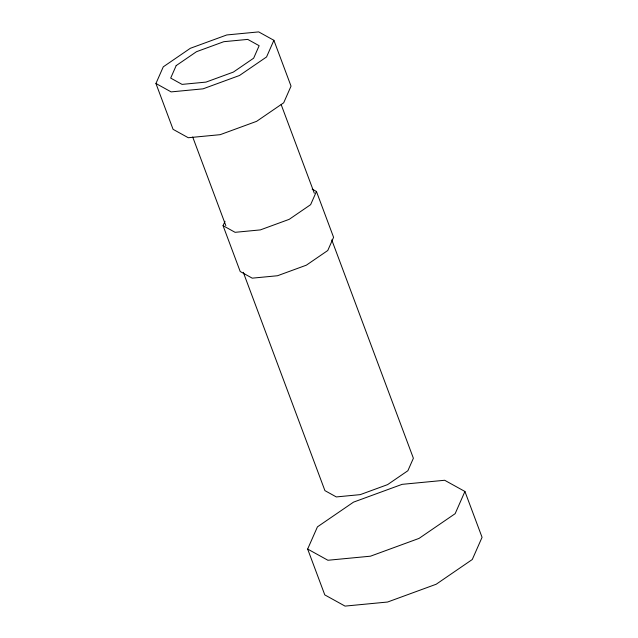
<?xml version="1.0" encoding="UTF-8"?>
<svg xmlns="http://www.w3.org/2000/svg" width="638" height="638" viewBox="0 0 638 638"><rect width="100%" height="100%" fill="white"/><g stroke="black" fill="none" stroke-linecap="round" stroke-linejoin="round"><path stroke-width="0.96" d="M155.935 83.49L163.272 66.838L190.331 48.297L226.785 34.954L258.701 31.9L273.893 40.306L291.032 86.138L283.695 102.79L256.628 121.332L220.182 134.674L188.266 137.728L173.073 129.331L155.935 83.49L171.128 91.896L203.043 88.841L239.489 75.491L266.556 56.957L273.893 40.306M312.149 189.103L316.448 191.48L333.586 237.32L327.772 250.503L306.352 265.177L277.49 275.744L252.225 278.16L240.199 271.509L223.061 225.669L224.999 221.274M316.448 191.48L310.634 204.662L289.213 219.336L260.352 229.903L235.087 232.32L223.061 225.669M307.652 549.055L317.437 526.86L353.516 502.138L402.115 484.346L444.67 480.27L464.927 491.475L482.065 537.316L472.28 559.51L436.201 584.233L387.601 602.025L345.046 606.1L324.79 594.895L307.652 549.055L327.908 560.26L370.463 556.192L419.062 538.392L455.149 513.678L464.927 491.475M281.167 104.6L314.311 193.242M331.752 239.896L413.384 458.236L407.881 470.724L387.585 484.625L360.247 494.633L336.314 496.93L324.917 490.622L243.285 272.29M192.7 136.995L225.844 225.637M176.184 65.602L170.681 78.091L182.069 84.391L206.01 82.103L233.349 72.094L253.645 58.194L259.148 45.705L247.751 39.396L223.818 41.693L196.48 51.702L176.184 65.602"/></g></svg>
